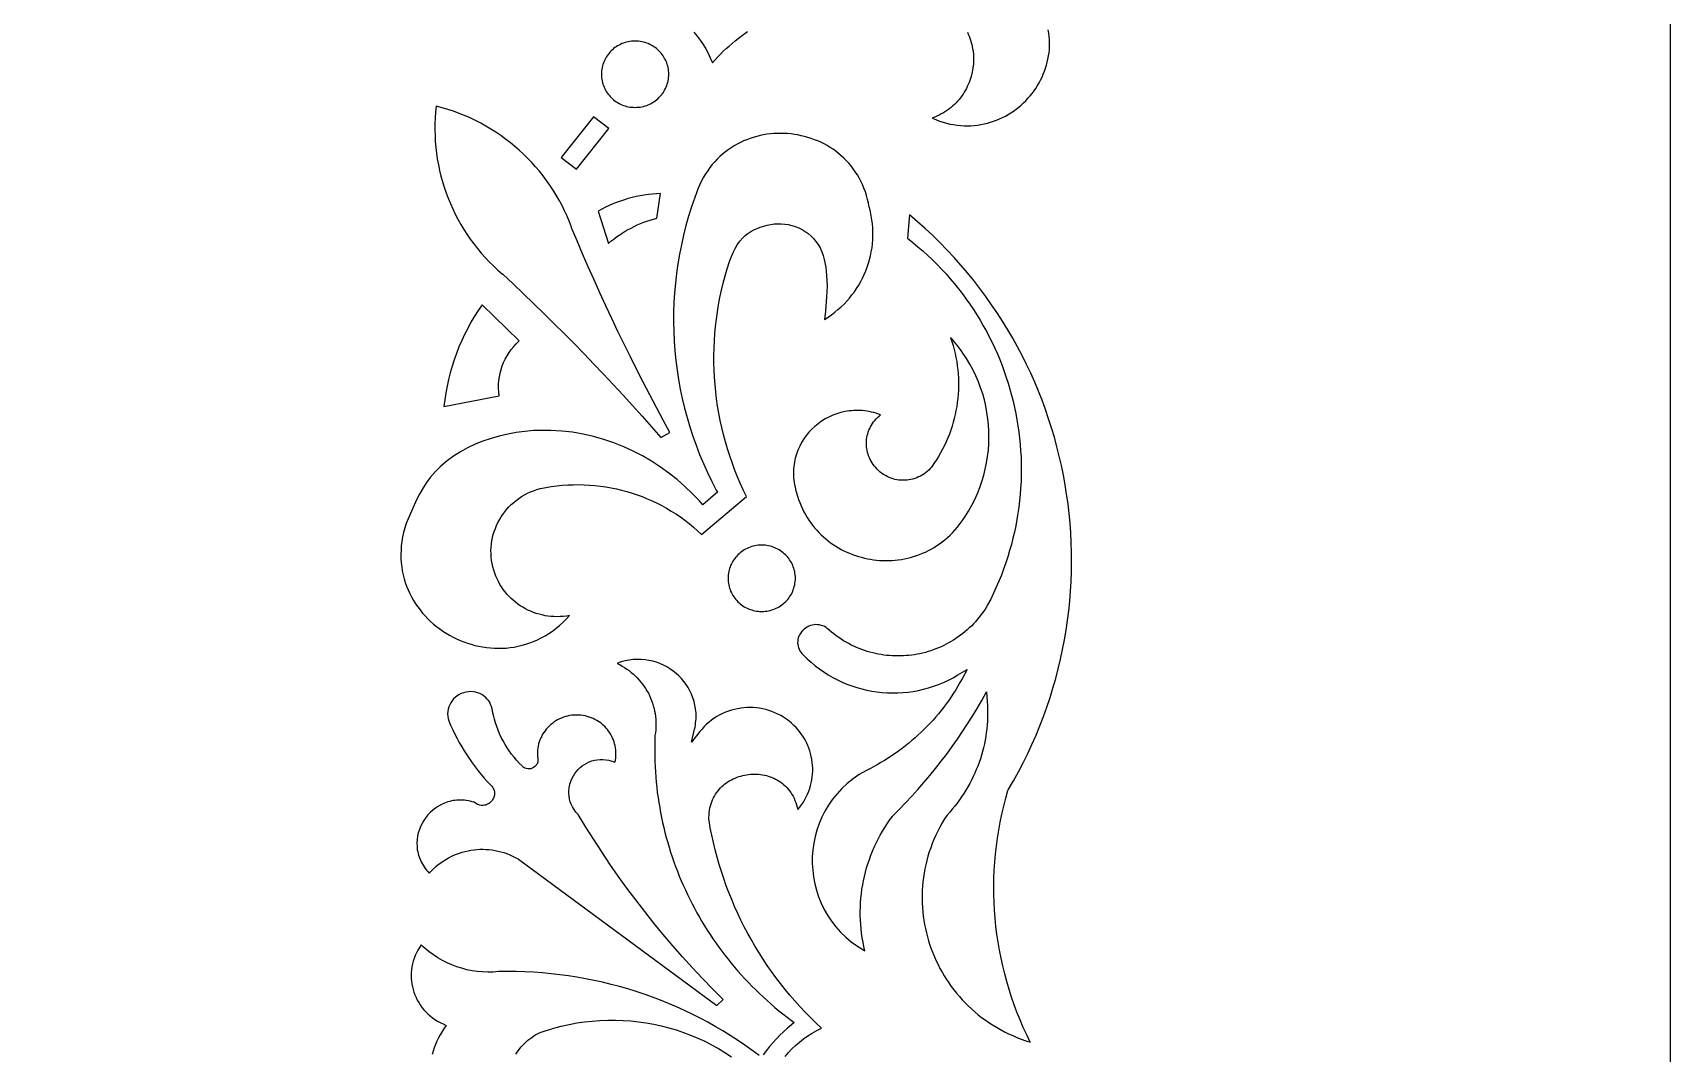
# Model space of a CAD drawing. Extents: x -978 to -643, y -359 to 426.
# Drawn here: x -810.8 to -643.3, y -68.3 to 36.1 of the extents above; entities that cross this region are included whole.
import ezdxf

# ---------------------------------------------------------------- set-up
doc = ezdxf.new("R2010")
doc.units = 0
doc.layers.add('LAYER_1', color=18, linetype='CONTINUOUS')

msp = doc.modelspace()

# ---------------------------------------------------------------- linework, layer by layer
at = {"layer": 'LAYER_1'}
for points in [[(-643.34, -359.15), (-978.34, -359.15), (-978.34, 425.85), (-643.34, 425.85)], [(-749.41, 35.22), (-749.58, 35.21), (-749.75, 35.19), (-749.92, 35.16), (-750.09, 35.12), (-750.25, 35.07), (-750.41, 35.02), (-750.57, 34.96), (-750.72, 34.89), (-750.87, 34.82), (-751.01, 34.73), (-751.15, 34.65), (-751.29, 34.55), (-751.42, 34.45), (-751.54, 34.34), (-751.66, 34.23), (-751.78, 34.11), (-751.89, 33.99), (-751.99, 33.86), (-752.08, 33.73), (-752.17, 33.59), (-752.26, 33.45), (-752.33, 33.3), (-752.4, 33.15), (-752.46, 33), (-752.52, 32.84), (-752.56, 32.68), (-752.6, 32.52), (-752.63, 32.35), (-752.66, 32.18), (-752.67, 32.01), (-752.67, 31.83), (-752.67, 31.66), (-752.66, 31.49), (-752.63, 31.32), (-752.6, 31.15), (-752.56, 30.99), (-752.52, 30.82), (-752.46, 30.67), (-752.4, 30.51), (-752.33, 30.36), (-752.26, 30.22), (-752.17, 30.07), (-752.08, 29.94), (-751.99, 29.8), (-751.89, 29.68), (-751.78, 29.55), (-751.66, 29.44), (-751.54, 29.32), (-751.42, 29.22), (-751.29, 29.12), (-751.15, 29.02), (-751.01, 28.93), (-750.87, 28.85), (-750.72, 28.78), (-750.57, 28.71), (-750.41, 28.65), (-750.25, 28.59), (-750.09, 28.55), (-749.92, 28.51), (-749.75, 28.48), (-749.58, 28.46), (-749.41, 28.45), (-749.23, 28.44), (-749.05, 28.45), (-748.88, 28.46), (-748.7, 28.48), (-748.53, 28.51), (-748.37, 28.55), (-748.2, 28.59), (-748.04, 28.65), (-747.89, 28.71), (-747.73, 28.78), (-747.59, 28.85), (-747.44, 28.93), (-747.3, 29.02), (-747.17, 29.12), (-747.04, 29.22), (-746.91, 29.32), (-746.79, 29.44), (-746.68, 29.55), (-746.57, 29.68), (-746.47, 29.8), (-746.37, 29.94), (-746.28, 30.07), (-746.2, 30.22), (-746.12, 30.36), (-746.05, 30.51), (-745.99, 30.67), (-745.94, 30.82), (-745.89, 30.99), (-745.85, 31.15), (-745.82, 31.32), (-745.8, 31.49), (-745.79, 31.66), (-745.78, 31.83), (-745.79, 32.01), (-745.8, 32.18), (-745.82, 32.35), (-745.85, 32.52), (-745.89, 32.68), (-745.94, 32.84), (-745.99, 33), (-746.05, 33.15), (-746.12, 33.3), (-746.2, 33.45), (-746.28, 33.59), (-746.37, 33.73), (-746.47, 33.86), (-746.57, 33.99), (-746.68, 34.11), (-746.79, 34.23), (-746.91, 34.34), (-747.04, 34.45), (-747.17, 34.55), (-747.3, 34.65), (-747.44, 34.73), (-747.59, 34.82), (-747.73, 34.89), (-747.89, 34.96), (-748.04, 35.02), (-748.2, 35.07), (-748.37, 35.12), (-748.53, 35.16), (-748.7, 35.19), (-748.88, 35.21), (-749.05, 35.22), (-749.23, 35.22)], [(-769.63, 27.97), (-769.68, 27.36), (-769.7, 26.76), (-769.71, 26.15), (-769.69, 25.55), (-769.66, 24.95), (-769.61, 24.35), (-769.54, 23.76), (-769.46, 23.17), (-769.35, 22.58), (-769.23, 22), (-769.09, 21.42), (-768.93, 20.85), (-768.75, 20.28), (-768.56, 19.72), (-768.35, 19.16), (-768.12, 18.61), (-767.88, 18.07), (-767.62, 17.53), (-767.34, 17), (-767.05, 16.48), (-766.74, 15.97), (-766.42, 15.47), (-766.08, 14.98), (-765.72, 14.49), (-765.35, 14.02), (-764.96, 13.55), (-764.56, 13.1), (-764.14, 12.66), (-763.71, 12.23), (-763.26, 11.81), (-762.8, 11.4), (-762.79, 11.4), (-762.77, 11.38), (-762.77, 11.38), (-761.71, 10.39), (-760.65, 9.39), (-759.6, 8.38), (-758.55, 7.37), (-757.52, 6.35), (-756.49, 5.32), (-755.47, 4.29), (-754.45, 3.25), (-753.44, 2.2), (-752.44, 1.15), (-751.45, 0.09), (-750.46, -0.97), (-749.48, -2.05), (-748.51, -3.13), (-747.55, -4.21), (-746.59, -5.3), (-745.67, -4.81), (-746.36, -3.53), (-747.05, -2.25), (-747.72, -0.96), (-748.39, 0.33), (-749.05, 1.62), (-749.7, 2.92), (-750.35, 4.23), (-750.98, 5.53), (-751.6, 6.85), (-752.22, 8.16), (-752.82, 9.48), (-753.42, 10.81), (-754.01, 12.14), (-754.59, 13.47), (-755.15, 14.8), (-755.72, 16.14), (-755.72, 16.15), (-755.73, 16.17), (-755.73, 16.18), (-755.95, 16.75), (-756.18, 17.31), (-756.43, 17.86), (-756.7, 18.41), (-756.99, 18.94), (-757.29, 19.46), (-757.6, 19.97), (-757.93, 20.48), (-758.28, 20.97), (-758.64, 21.45), (-759.01, 21.91), (-759.4, 22.37), (-759.8, 22.81), (-760.22, 23.25), (-760.64, 23.66), (-761.08, 24.07), (-761.54, 24.46), (-762, 24.84), (-762.48, 25.21), (-762.96, 25.56), (-763.46, 25.9), (-763.97, 26.22), (-764.49, 26.53), (-765.02, 26.82), (-765.56, 27.09), (-766.1, 27.36), (-766.66, 27.6), (-767.23, 27.83), (-767.8, 28.04), (-768.38, 28.24), (-768.97, 28.41), (-769.57, 28.57)], [(-756.77, 23.33), (-755.21, 22.13), (-751.91, 26.28), (-753.47, 27.48)], [(-734.68, 25.78), (-735.04, 25.76), (-735.39, 25.73), (-735.74, 25.69), (-736.09, 25.63), (-736.44, 25.56), (-736.78, 25.48), (-737.13, 25.38), (-737.46, 25.27), (-737.8, 25.14), (-738.13, 25.01), (-738.45, 24.85), (-738.77, 24.69), (-739.09, 24.51), (-739.39, 24.32), (-739.69, 24.12), (-739.99, 23.9), (-740.27, 23.66), (-740.55, 23.42), (-740.82, 23.16), (-741.08, 22.88), (-741.33, 22.59), (-741.57, 22.29), (-741.8, 21.97), (-742.02, 21.64), (-742.22, 21.3), (-742.42, 20.94), (-742.6, 20.57), (-742.77, 20.18), (-743.12, 19.23), (-743.45, 18.28), (-743.75, 17.31), (-744.02, 16.35), (-744.27, 15.38), (-744.49, 14.4), (-744.68, 13.43), (-744.85, 12.44), (-744.99, 11.46), (-745.1, 10.47), (-745.19, 9.49), (-745.25, 8.5), (-745.28, 7.51), (-745.29, 6.52), (-745.27, 5.53), (-745.22, 4.54), (-745.15, 3.55), (-745.05, 2.57), (-744.93, 1.59), (-744.78, 0.61), (-744.6, -0.37), (-744.4, -1.34), (-744.17, -2.3), (-743.91, -3.26), (-743.63, -4.22), (-743.32, -5.17), (-742.98, -6.11), (-742.62, -7.05), (-742.24, -7.97), (-741.83, -8.89), (-741.39, -9.8), (-740.92, -10.7), (-740.81, -10.91), (-740.99, -11.06), (-742.29, -12.21), (-742.65, -11.8), (-743.37, -11.04), (-744.13, -10.31), (-744.93, -9.61), (-745.76, -8.95), (-746.63, -8.33), (-747.53, -7.74), (-748.45, -7.2), (-749.41, -6.7), (-750.39, -6.25), (-751.4, -5.85), (-752.42, -5.5), (-753.47, -5.2), (-754.54, -4.96), (-755.62, -4.77), (-756.72, -4.65), (-757.83, -4.58), (-758.71, -4.58), (-759.6, -4.61), (-760.49, -4.69), (-761.38, -4.81), (-762.25, -4.97), (-763.12, -5.16), (-763.96, -5.4), (-764.79, -5.68), (-765.59, -6.01), (-766.36, -6.37), (-767.1, -6.77), (-767.8, -7.22), (-768.46, -7.7), (-769.08, -8.23), (-769.65, -8.79), (-770.17, -9.4), (-770.55, -9.92), (-770.9, -10.47), (-771.23, -11.03), (-771.54, -11.62), (-772.1, -12.84), (-772.63, -14.09), (-772.78, -14.56), (-772.9, -15.02), (-773, -15.48), (-773.08, -15.93), (-773.14, -16.38), (-773.17, -16.82), (-773.18, -17.26), (-773.18, -17.69), (-773.15, -18.12), (-773.1, -18.54), (-773.04, -18.95), (-772.95, -19.35), (-772.85, -19.75), (-772.73, -20.14), (-772.6, -20.52), (-772.45, -20.9), (-772.28, -21.26), (-772.09, -21.62), (-771.9, -21.97), (-771.68, -22.31), (-771.46, -22.63), (-771.22, -22.95), (-770.96, -23.26), (-770.7, -23.56), (-770.42, -23.85), (-770.14, -24.12), (-769.84, -24.39), (-769.53, -24.64), (-769.21, -24.88), (-768.88, -25.11), (-768.55, -25.32), (-768.2, -25.53), (-767.85, -25.72), (-767.49, -25.89), (-767.13, -26.06), (-766.75, -26.21), (-766.38, -26.34), (-765.99, -26.46), (-765.61, -26.57), (-765.22, -26.66), (-764.82, -26.73), (-764.42, -26.79), (-764.02, -26.83), (-763.62, -26.86), (-763.22, -26.87), (-762.81, -26.86), (-762.41, -26.84), (-762, -26.8), (-761.6, -26.74), (-761.19, -26.66), (-760.79, -26.56), (-760.39, -26.45), (-759.99, -26.32), (-759.6, -26.16), (-759.21, -25.99), (-758.82, -25.8), (-758.44, -25.59), (-758.06, -25.36), (-757.69, -25.1), (-757.33, -24.83), (-756.97, -24.54), (-756.62, -24.22), (-756.27, -23.88), (-755.94, -23.52), (-756.25, -23.57), (-756.57, -23.61), (-756.89, -23.63), (-757.21, -23.64), (-757.52, -23.63), (-757.83, -23.61), (-758.14, -23.57), (-758.44, -23.53), (-758.74, -23.46), (-759.04, -23.39), (-759.33, -23.3), (-759.62, -23.2), (-759.9, -23.08), (-760.18, -22.96), (-760.45, -22.82), (-760.71, -22.67), (-760.97, -22.51), (-761.21, -22.34), (-761.46, -22.15), (-761.69, -21.96), (-761.91, -21.76), (-762.13, -21.54), (-762.33, -21.32), (-762.53, -21.08), (-762.71, -20.84), (-762.89, -20.59), (-763.05, -20.33), (-763.2, -20.05), (-763.34, -19.78), (-763.46, -19.49), (-763.58, -19.19), (-763.68, -18.89), (-763.77, -18.55), (-763.85, -18.21), (-763.9, -17.88), (-763.94, -17.54), (-763.96, -17.2), (-763.97, -16.86), (-763.95, -16.53), (-763.92, -16.2), (-763.87, -15.87), (-763.81, -15.55), (-763.73, -15.23), (-763.63, -14.92), (-763.52, -14.61), (-763.4, -14.31), (-763.26, -14.01), (-763.1, -13.72), (-762.93, -13.44), (-762.75, -13.17), (-762.56, -12.91), (-762.35, -12.65), (-762.13, -12.41), (-761.89, -12.17), (-761.64, -11.95), (-761.39, -11.74), (-761.12, -11.54), (-760.83, -11.36), (-760.54, -11.18), (-760.24, -11.02), (-759.93, -10.88), (-759.6, -10.75), (-759.27, -10.63), (-758.93, -10.53), (-758.91, -10.53), (-758.36, -10.42), (-757.8, -10.33), (-757.24, -10.26), (-756.68, -10.2), (-756.12, -10.16), (-755.56, -10.14), (-755, -10.13), (-754.44, -10.15), (-753.88, -10.17), (-753.33, -10.22), (-752.78, -10.28), (-752.23, -10.36), (-751.68, -10.45), (-751.14, -10.57), (-750.6, -10.69), (-750.07, -10.84), (-749.54, -11), (-749.02, -11.17), (-748.5, -11.36), (-747.98, -11.57), (-747.48, -11.79), (-746.98, -12.03), (-746.49, -12.28), (-746, -12.55), (-745.52, -12.83), (-745.05, -13.13), (-744.59, -13.44), (-744.14, -13.77), (-743.7, -14.11), (-743.26, -14.47), (-742.84, -14.84), (-742.43, -15.23), (-737.83, -11.35), (-738.16, -10.67), (-738.47, -9.98), (-738.77, -9.28), (-739.05, -8.58), (-739.31, -7.88), (-739.55, -7.17), (-739.78, -6.46), (-739.99, -5.74), (-740.18, -5.02), (-740.36, -4.3), (-740.52, -3.57), (-740.66, -2.84), (-740.78, -2.1), (-740.89, -1.37), (-740.98, -0.63), (-741.05, 0.11), (-741.1, 0.85), (-741.14, 1.59), (-741.16, 2.34), (-741.16, 3.08), (-741.14, 3.82), (-741.11, 4.57), (-741.06, 5.31), (-740.99, 6.05), (-740.91, 6.79), (-740.8, 7.53), (-740.68, 8.27), (-740.55, 9.01), (-740.39, 9.74), (-740.22, 10.48), (-740.02, 11.21), (-739.81, 11.93), (-739.81, 11.94), (-739.53, 12.79), (-739.2, 13.61), (-739, 14.02), (-738.77, 14.4), (-738.51, 14.77), (-738.21, 15.11), (-737.95, 15.34), (-737.68, 15.55), (-737.39, 15.75), (-737.07, 15.92), (-736.42, 16.21), (-735.72, 16.41), (-735, 16.52), (-734.28, 16.54), (-733.91, 16.51), (-733.55, 16.46), (-733.2, 16.38), (-732.85, 16.28), (-732.49, 16.14), (-732.14, 15.96), (-731.82, 15.76), (-731.51, 15.54), (-731.22, 15.29), (-730.96, 15.02), (-730.72, 14.73), (-730.5, 14.43), (-730.3, 14.07), (-730.13, 13.69), (-729.98, 13.3), (-729.87, 12.9), (-729.71, 12.1), (-729.63, 11.29), (-729.59, 10.17), (-729.63, 9.06), (-729.75, 7.62), (-729.84, 6.76), (-729.48, 6.99), (-729.13, 7.24), (-728.79, 7.49), (-728.47, 7.76), (-728.15, 8.04), (-727.85, 8.33), (-727.57, 8.63), (-727.3, 8.94), (-727.04, 9.26), (-726.79, 9.59), (-726.56, 9.93), (-726.35, 10.28), (-726.14, 10.63), (-725.95, 10.99), (-725.78, 11.36), (-725.62, 11.73), (-725.48, 12.11), (-725.35, 12.5), (-725.24, 12.89), (-725.14, 13.28), (-725.06, 13.68), (-724.99, 14.08), (-724.95, 14.49), (-724.91, 14.89), (-724.9, 15.3), (-724.9, 15.72), (-724.91, 16.13), (-724.95, 16.54), (-725, 16.96), (-725.07, 17.37), (-725.16, 17.78), (-725.26, 18.19), (-725.27, 18.23), (-725.35, 18.64), (-725.44, 19.04), (-725.55, 19.44), (-725.67, 19.82), (-725.81, 20.19), (-725.96, 20.55), (-726.12, 20.9), (-726.3, 21.23), (-726.49, 21.56), (-726.7, 21.87), (-726.91, 22.17), (-727.13, 22.46), (-727.37, 22.74), (-727.62, 23.01), (-727.87, 23.26), (-728.14, 23.5), (-728.41, 23.73), (-728.69, 23.95), (-728.98, 24.16), (-729.28, 24.35), (-729.59, 24.54), (-729.9, 24.71), (-730.22, 24.87), (-730.54, 25.01), (-730.87, 25.14), (-731.2, 25.27), (-731.54, 25.37), (-731.88, 25.47), (-732.22, 25.55), (-732.57, 25.62), (-732.92, 25.68), (-733.27, 25.73), (-733.62, 25.76), (-733.97, 25.78), (-734.33, 25.79)], [(-747.03, 19.62), (-747.45, 19.58), (-747.87, 19.54), (-748.28, 19.48), (-748.7, 19.41), (-749.11, 19.32), (-749.51, 19.23), (-749.92, 19.12), (-750.32, 19), (-750.72, 18.87), (-751.11, 18.73), (-751.5, 18.57), (-751.88, 18.41), (-752.26, 18.23), (-752.64, 18.04), (-753.01, 17.84), (-751.96, 14.53), (-751.69, 14.76), (-751.41, 14.98), (-751.13, 15.19), (-750.84, 15.39), (-750.55, 15.59), (-750.25, 15.77), (-749.94, 15.95), (-749.63, 16.11), (-749.31, 16.27), (-749, 16.42), (-748.67, 16.56), (-748.34, 16.69), (-748.01, 16.81), (-747.67, 16.92), (-747.33, 17.03), (-746.99, 17.12), (-746.61, 19.64)], [(-721.36, 15.06), (-720.82, 14.64), (-720.3, 14.2), (-719.79, 13.76), (-719.29, 13.31), (-718.81, 12.85), (-718.33, 12.37), (-717.87, 11.9), (-717.42, 11.41), (-716.98, 10.91), (-716.56, 10.41), (-716.15, 9.9), (-715.75, 9.38), (-715.36, 8.85), (-714.98, 8.32), (-714.62, 7.78), (-714.27, 7.23), (-713.93, 6.68), (-713.61, 6.12), (-713.29, 5.55), (-712.99, 4.98), (-712.71, 4.41), (-712.43, 3.82), (-712.17, 3.24), (-711.92, 2.65), (-711.69, 2.05), (-711.47, 1.45), (-711.26, 0.84), (-711.06, 0.24), (-710.88, -0.38), (-710.71, -0.99), (-710.55, -1.61), (-710.41, -2.23), (-710.28, -2.86), (-710.16, -3.49), (-710.06, -4.12), (-709.97, -4.75), (-709.9, -5.38), (-709.83, -6.02), (-709.79, -6.66), (-709.75, -7.3), (-709.73, -7.94), (-709.72, -8.58), (-709.73, -9.22), (-709.75, -9.86), (-709.79, -10.5), (-709.83, -11.14), (-709.9, -11.78), (-709.97, -12.42), (-710.06, -13.06), (-710.17, -13.7), (-710.29, -14.34), (-710.42, -14.98), (-710.57, -15.61), (-710.73, -16.25), (-710.91, -16.88), (-711.1, -17.51), (-711.31, -18.13), (-711.53, -18.76), (-711.76, -19.38), (-712.01, -20), (-712.28, -20.61), (-712.56, -21.22), (-712.85, -21.83), (-713.16, -22.43), (-713.17, -22.44), (-713.33, -22.71), (-713.5, -22.97), (-713.67, -23.22), (-713.85, -23.46), (-714.03, -23.7), (-714.22, -23.93), (-714.42, -24.16), (-714.62, -24.38), (-714.83, -24.59), (-715.04, -24.79), (-715.26, -24.99), (-715.48, -25.18), (-715.71, -25.37), (-715.94, -25.54), (-716.17, -25.71), (-716.41, -25.88), (-716.65, -26.03), (-716.9, -26.18), (-717.15, -26.32), (-717.4, -26.46), (-717.66, -26.59), (-717.92, -26.71), (-718.18, -26.82), (-718.45, -26.93), (-718.72, -27.03), (-718.99, -27.12), (-719.26, -27.21), (-719.53, -27.28), (-719.81, -27.35), (-720.09, -27.42), (-720.37, -27.47), (-720.65, -27.52), (-720.93, -27.56), (-721.22, -27.59), (-721.5, -27.62), (-721.78, -27.64), (-722.07, -27.65), (-722.36, -27.65), (-722.64, -27.65), (-722.93, -27.64), (-723.21, -27.62), (-723.5, -27.59), (-723.79, -27.56), (-724.07, -27.51), (-724.35, -27.46), (-724.64, -27.41), (-724.92, -27.34), (-725.2, -27.27), (-725.48, -27.18), (-725.76, -27.1), (-726.03, -27), (-726.3, -26.89), (-726.58, -26.78), (-726.84, -26.66), (-727.11, -26.53), (-727.37, -26.39), (-727.64, -26.25), (-727.89, -26.09), (-728.15, -25.93), (-728.4, -25.76), (-728.65, -25.59), (-728.89, -25.4), (-729.13, -25.21), (-729.37, -25), (-729.38, -24.99), (-729.53, -24.86), (-729.68, -24.75), (-729.85, -24.65), (-730.02, -24.58), (-730.19, -24.52), (-730.37, -24.48), (-730.56, -24.46), (-730.74, -24.45), (-730.92, -24.47), (-731.11, -24.5), (-731.28, -24.55), (-731.46, -24.61), (-731.62, -24.7), (-731.78, -24.8), (-731.93, -24.92), (-732.07, -25.05), (-732.09, -25.06), (-732.21, -25.2), (-732.31, -25.34), (-732.4, -25.49), (-732.48, -25.64), (-732.53, -25.81), (-732.57, -25.97), (-732.59, -26.14), (-732.6, -26.3), (-732.59, -26.47), (-732.56, -26.64), (-732.51, -26.8), (-732.45, -26.96), (-732.37, -27.11), (-732.28, -27.26), (-732.16, -27.4), (-732.03, -27.52), (-732.02, -27.54), (-731.63, -27.93), (-731.22, -28.3), (-730.8, -28.65), (-730.37, -28.98), (-729.92, -29.29), (-729.47, -29.58), (-729, -29.85), (-728.53, -30.1), (-728.04, -30.32), (-727.55, -30.53), (-727.05, -30.72), (-726.55, -30.88), (-726.04, -31.02), (-725.52, -31.14), (-725, -31.25), (-724.48, -31.32), (-723.95, -31.38), (-723.42, -31.42), (-722.89, -31.43), (-722.36, -31.42), (-721.83, -31.39), (-721.3, -31.34), (-720.77, -31.27), (-720.25, -31.17), (-719.72, -31.05), (-719.2, -30.91), (-718.69, -30.75), (-718.18, -30.56), (-717.67, -30.36), (-717.17, -30.13), (-716.68, -29.87), (-716.2, -29.59), (-715.25, -29.02), (-715.78, -29.99), (-715.99, -30.37), (-716.2, -30.74), (-716.43, -31.11), (-716.66, -31.47), (-716.9, -31.83), (-717.14, -32.19), (-717.4, -32.54), (-717.65, -32.88), (-717.92, -33.22), (-718.19, -33.56), (-718.47, -33.88), (-718.75, -34.21), (-719.04, -34.52), (-719.34, -34.84), (-719.64, -35.14), (-719.95, -35.44), (-720.27, -35.73), (-720.59, -36.02), (-720.91, -36.3), (-721.24, -36.58), (-721.58, -36.85), (-721.92, -37.11), (-722.27, -37.37), (-722.62, -37.62), (-722.98, -37.86), (-723.34, -38.1), (-723.71, -38.33), (-724.08, -38.56), (-724.46, -38.77), (-724.84, -38.98), (-725.23, -39.18), (-725.62, -39.38), (-726.3, -39.78), (-726.93, -40.23), (-727.52, -40.7), (-728.07, -41.21), (-728.57, -41.75), (-729.02, -42.31), (-729.43, -42.9), (-729.8, -43.51), (-730.12, -44.14), (-730.39, -44.79), (-730.62, -45.45), (-730.81, -46.12), (-730.95, -46.8), (-731.04, -47.49), (-731.1, -48.18), (-731.1, -48.87), (-731.06, -49.57), (-730.98, -50.25), (-730.85, -50.94), (-730.68, -51.61), (-730.46, -52.28), (-730.2, -52.93), (-729.89, -53.56), (-729.54, -54.17), (-729.14, -54.77), (-728.7, -55.34), (-728.21, -55.88), (-727.68, -56.4), (-727.11, -56.88), (-726.49, -57.33), (-725.82, -57.75), (-725.71, -57.81), (-725.82, -57.36), (-725.91, -56.91), (-725.99, -56.46), (-726.05, -56.01), (-726.1, -55.56), (-726.14, -55.11), (-726.17, -54.65), (-726.19, -54.2), (-726.19, -53.75), (-726.18, -53.3), (-726.16, -52.85), (-726.12, -52.4), (-726.08, -51.96), (-726.02, -51.51), (-725.94, -51.07), (-725.86, -50.63), (-725.77, -50.19), (-725.66, -49.75), (-725.54, -49.32), (-725.41, -48.89), (-725.26, -48.46), (-725.11, -48.03), (-724.94, -47.62), (-724.76, -47.2), (-724.57, -46.79), (-724.37, -46.38), (-724.15, -45.98), (-723.93, -45.58), (-723.69, -45.19), (-723.44, -44.81), (-723.19, -44.43), (-722.91, -44.05), (-722.88, -44.02), (-722.22, -43.36), (-721.56, -42.68), (-720.92, -42), (-720.29, -41.3), (-719.68, -40.6), (-719.07, -39.88), (-718.48, -39.16), (-717.9, -38.42), (-717.34, -37.68), (-716.79, -36.92), (-716.25, -36.16), (-715.73, -35.38), (-715.22, -34.6), (-714.72, -33.81), (-714.24, -33.01), (-713.77, -32.2), (-713.28, -31.33), (-713.2, -32.32), (-713.18, -32.72), (-713.17, -33.12), (-713.16, -33.52), (-713.17, -33.91), (-713.19, -34.31), (-713.21, -34.7), (-713.25, -35.1), (-713.3, -35.49), (-713.36, -35.88), (-713.43, -36.26), (-713.5, -36.65), (-713.59, -37.03), (-713.69, -37.41), (-713.8, -37.79), (-713.91, -38.17), (-714.04, -38.54), (-714.18, -38.91), (-714.32, -39.27), (-714.48, -39.63), (-714.64, -39.99), (-714.81, -40.34), (-715, -40.69), (-715.19, -41.04), (-715.39, -41.38), (-715.6, -41.72), (-715.82, -42.05), (-716.05, -42.37), (-716.28, -42.69), (-716.53, -43.01), (-716.78, -43.32), (-717.04, -43.62), (-717.31, -43.92), (-717.57, -44.32), (-717.82, -44.73), (-718.05, -45.15), (-718.27, -45.56), (-718.47, -45.98), (-718.66, -46.41), (-718.83, -46.83), (-718.99, -47.26), (-719.14, -47.69), (-719.27, -48.13), (-719.39, -48.56), (-719.5, -49), (-719.59, -49.43), (-719.67, -49.87), (-719.73, -50.31), (-719.79, -50.75), (-719.83, -51.19), (-719.85, -51.63), (-719.87, -52.07), (-719.87, -52.5), (-719.86, -52.94), (-719.83, -53.38), (-719.8, -53.81), (-719.75, -54.24), (-719.69, -54.68), (-719.62, -55.1), (-719.53, -55.53), (-719.43, -55.95), (-719.33, -56.37), (-719.21, -56.79), (-719.07, -57.21), (-718.93, -57.61), (-718.77, -58.02), (-718.61, -58.42), (-718.43, -58.82), (-718.24, -59.21), (-718.04, -59.6), (-717.83, -59.98), (-717.61, -60.35), (-717.38, -60.72), (-717.13, -61.09), (-716.88, -61.45), (-716.61, -61.8), (-716.34, -62.14), (-716.05, -62.48), (-715.76, -62.8), (-715.45, -63.13), (-715.14, -63.44), (-714.81, -63.74), (-714.48, -64.04), (-714.13, -64.33), (-713.78, -64.61), (-713.41, -64.87), (-713.04, -65.13), (-712.66, -65.38), (-712.26, -65.62), (-711.86, -65.85), (-711.45, -66.07), (-711.03, -66.28), (-710.6, -66.47), (-710.17, -66.66), (-709.72, -66.83), (-709.27, -66.99), (-708.8, -67.14), (-709.17, -66.39), (-709.52, -65.63), (-709.85, -64.86), (-710.16, -64.09), (-710.45, -63.31), (-710.72, -62.53), (-710.97, -61.74), (-711.21, -60.95), (-711.42, -60.15), (-711.62, -59.35), (-711.79, -58.55), (-711.95, -57.74), (-712.09, -56.93), (-712.21, -56.11), (-712.31, -55.3), (-712.39, -54.48), (-712.46, -53.66), (-712.5, -52.84), (-712.52, -52.02), (-712.53, -51.2), (-712.52, -50.37), (-712.48, -49.55), (-712.43, -48.73), (-712.36, -47.91), (-712.26, -47.09), (-712.15, -46.27), (-712.02, -45.45), (-711.87, -44.63), (-711.7, -43.82), (-711.51, -43.01), (-711.3, -42.2), (-711.08, -41.4), (-711.05, -41.33), (-710.52, -40.42), (-710.01, -39.5), (-709.53, -38.57), (-709.06, -37.63), (-708.63, -36.69), (-708.21, -35.74), (-707.82, -34.79), (-707.45, -33.83), (-707.1, -32.87), (-706.78, -31.9), (-706.48, -30.93), (-706.2, -29.95), (-705.94, -28.97), (-705.7, -27.99), (-705.49, -27), (-705.3, -26.01), (-705.13, -25.02), (-704.99, -24.03), (-704.86, -23.03), (-704.76, -22.04), (-704.68, -21.04), (-704.62, -20.05), (-704.59, -19.05), (-704.57, -18.05), (-704.58, -17.06), (-704.61, -16.06), (-704.66, -15.07), (-704.73, -14.08), (-704.83, -13.09), (-704.94, -12.1), (-705.08, -11.12), (-705.24, -10.14), (-705.41, -9.16), (-705.61, -8.19), (-705.83, -7.22), (-706.08, -6.25), (-706.34, -5.29), (-706.62, -4.34), (-706.93, -3.39), (-707.25, -2.45), (-707.6, -1.51), (-707.97, -0.58), (-708.35, 0.34), (-708.76, 1.25), (-709.19, 2.16), (-709.64, 3.06), (-710.11, 3.95), (-710.6, 4.83), (-711.11, 5.71), (-711.64, 6.57), (-712.19, 7.42), (-712.76, 8.26), (-713.35, 9.1), (-713.96, 9.92), (-714.59, 10.73), (-715.23, 11.52), (-715.9, 12.31), (-716.59, 13.08), (-717.3, 13.84), (-718.03, 14.59), (-718.78, 15.33), (-719.54, 16.05), (-720.33, 16.75), (-721.14, 17.44)], [(-765.28, 7.67), (-765.65, 7.08), (-766.01, 6.47), (-766.35, 5.85), (-766.67, 5.23), (-766.96, 4.59), (-767.24, 3.95), (-767.49, 3.29), (-767.73, 2.63), (-767.94, 1.97), (-768.14, 1.29), (-768.31, 0.62), (-768.46, -0.07), (-768.59, -0.76), (-768.69, -1.45), (-768.78, -2.15), (-763.12, -1.06), (-763.17, -0.66), (-763.19, -0.27), (-763.18, 0.12), (-763.15, 0.5), (-763.1, 0.88), (-763.03, 1.26), (-762.93, 1.63), (-762.81, 2), (-762.67, 2.36), (-762.5, 2.71), (-762.32, 3.04), (-762.11, 3.37), (-761.89, 3.69), (-761.64, 3.99), (-761.38, 4.28), (-761.09, 4.56), (-764.88, 8.26)], [(-716.83, 4.51), (-716.7, 4.1), (-716.59, 3.69), (-716.49, 3.28), (-716.41, 2.86), (-716.33, 2.45), (-716.27, 2.03), (-716.22, 1.62), (-716.18, 1.2), (-716.16, 0.78), (-716.15, 0.36), (-716.15, -0.06), (-716.16, -0.47), (-716.18, -0.89), (-716.22, -1.3), (-716.27, -1.72), (-716.33, -2.13), (-716.4, -2.54), (-716.48, -2.95), (-716.58, -3.36), (-716.68, -3.76), (-716.8, -4.16), (-716.94, -4.56), (-717.08, -4.96), (-717.23, -5.35), (-717.4, -5.74), (-717.58, -6.12), (-717.77, -6.5), (-717.97, -6.87), (-718.18, -7.24), (-718.41, -7.61), (-718.65, -7.96), (-718.77, -8.15), (-718.9, -8.33), (-719.04, -8.49), (-719.19, -8.65), (-719.35, -8.79), (-719.51, -8.92), (-719.68, -9.05), (-719.86, -9.16), (-720.04, -9.26), (-720.23, -9.35), (-720.42, -9.43), (-720.61, -9.5), (-720.81, -9.56), (-721.01, -9.61), (-721.21, -9.65), (-721.41, -9.67), (-721.62, -9.69), (-721.82, -9.69), (-722.03, -9.68), (-722.23, -9.66), (-722.44, -9.63), (-722.64, -9.59), (-722.84, -9.54), (-723.04, -9.48), (-723.23, -9.4), (-723.43, -9.31), (-723.61, -9.21), (-723.8, -9.1), (-723.97, -8.98), (-724.14, -8.85), (-724.31, -8.7), (-724.47, -8.54), (-724.61, -8.39), (-724.75, -8.23), (-724.87, -8.07), (-724.98, -7.91), (-725.09, -7.74), (-725.18, -7.56), (-725.26, -7.38), (-725.34, -7.2), (-725.4, -7.02), (-725.45, -6.83), (-725.49, -6.64), (-725.53, -6.45), (-725.55, -6.26), (-725.56, -6.07), (-725.56, -5.88), (-725.56, -5.69), (-725.54, -5.5), (-725.51, -5.31), (-725.47, -5.12), (-725.43, -4.94), (-725.37, -4.75), (-725.3, -4.57), (-725.23, -4.39), (-725.14, -4.22), (-725.05, -4.05), (-724.94, -3.88), (-724.83, -3.72), (-724.7, -3.57), (-724.57, -3.42), (-724.43, -3.27), (-724.27, -3.13), (-724.11, -3), (-724.34, -2.91), (-724.58, -2.84), (-724.81, -2.77), (-725.04, -2.71), (-725.27, -2.66), (-725.51, -2.62), (-725.74, -2.59), (-725.97, -2.56), (-726.2, -2.55), (-726.42, -2.54), (-726.65, -2.54), (-726.87, -2.55), (-727.1, -2.57), (-727.32, -2.59), (-727.54, -2.62), (-727.76, -2.66), (-728.18, -2.76), (-728.6, -2.89), (-729.01, -3.04), (-729.4, -3.22), (-729.78, -3.42), (-730.15, -3.65), (-730.5, -3.9), (-730.83, -4.17), (-731.14, -4.47), (-731.44, -4.78), (-731.71, -5.11), (-731.96, -5.46), (-732.19, -5.82), (-732.39, -6.2), (-732.57, -6.59), (-732.65, -6.8), (-732.72, -7), (-732.78, -7.21), (-732.84, -7.42), (-732.89, -7.63), (-732.93, -7.85), (-732.97, -8.07), (-732.99, -8.29), (-733.01, -8.51), (-733.02, -8.74), (-733.03, -8.97), (-733.02, -9.2), (-733.01, -9.43), (-732.98, -9.66), (-732.95, -9.9), (-732.91, -10.13), (-732.86, -10.37), (-732.8, -10.61), (-732.8, -10.62), (-732.71, -10.97), (-732.61, -11.31), (-732.51, -11.64), (-732.39, -11.97), (-732.25, -12.29), (-732.11, -12.6), (-731.96, -12.9), (-731.8, -13.2), (-731.63, -13.49), (-731.45, -13.76), (-731.26, -14.03), (-731.07, -14.29), (-730.86, -14.55), (-730.65, -14.79), (-730.43, -15.03), (-730.2, -15.25), (-729.96, -15.47), (-729.72, -15.68), (-729.47, -15.88), (-729.22, -16.07), (-728.95, -16.25), (-728.69, -16.43), (-728.41, -16.59), (-728.14, -16.75), (-727.86, -16.89), (-727.57, -17.03), (-727.28, -17.15), (-726.98, -17.27), (-726.69, -17.38), (-726.38, -17.47), (-726.08, -17.56), (-725.77, -17.64), (-725.46, -17.71), (-725.15, -17.76), (-724.84, -17.81), (-724.52, -17.85), (-724.21, -17.88), (-723.89, -17.89), (-723.57, -17.9), (-723.25, -17.9), (-722.93, -17.88), (-722.62, -17.86), (-722.3, -17.82), (-721.98, -17.78), (-721.67, -17.72), (-721.35, -17.65), (-721.04, -17.58), (-720.73, -17.49), (-720.42, -17.39), (-720.12, -17.28), (-719.81, -17.15), (-719.51, -17.02), (-719.22, -16.87), (-718.93, -16.72), (-718.64, -16.55), (-718.35, -16.37), (-718.08, -16.18), (-717.8, -15.98), (-717.53, -15.76), (-717.27, -15.54), (-717.01, -15.3), (-716.76, -15.05), (-716.51, -14.79), (-716.28, -14.51), (-716.06, -14.24), (-715.86, -13.97), (-715.66, -13.69), (-715.47, -13.4), (-715.29, -13.12), (-715.12, -12.83), (-714.95, -12.54), (-714.79, -12.24), (-714.48, -11.65), (-714.21, -11.04), (-713.97, -10.43), (-713.75, -9.81), (-713.56, -9.18), (-713.4, -8.54), (-713.27, -7.91), (-713.17, -7.26), (-713.09, -6.62), (-713.04, -5.97), (-713.03, -5.32), (-713.03, -4.68), (-713.07, -4.03), (-713.14, -3.39), (-713.23, -2.74), (-713.35, -2.11), (-713.5, -1.47), (-713.67, -0.84), (-713.88, -0.22), (-714.11, 0.39), (-714.37, 1), (-714.66, 1.59), (-714.97, 2.18), (-715.32, 2.75), (-715.69, 3.31), (-715.88, 3.59), (-716.08, 3.86), (-716.29, 4.13), (-716.51, 4.4), (-716.73, 4.66), (-716.96, 4.92)], [(-736.45, -16.32), (-736.63, -16.33), (-736.8, -16.36), (-736.97, -16.39), (-737.13, -16.42), (-737.3, -16.47), (-737.46, -16.52), (-737.61, -16.58), (-737.77, -16.65), (-737.92, -16.73), (-738.06, -16.81), (-738.2, -16.9), (-738.33, -16.99), (-738.46, -17.09), (-738.59, -17.2), (-738.71, -17.31), (-738.82, -17.43), (-738.93, -17.55), (-739.03, -17.68), (-739.13, -17.81), (-739.22, -17.95), (-739.3, -18.09), (-739.38, -18.24), (-739.45, -18.39), (-739.51, -18.54), (-739.56, -18.7), (-739.61, -18.86), (-739.65, -19.02), (-739.68, -19.19), (-739.7, -19.36), (-739.71, -19.53), (-739.72, -19.71), (-739.71, -19.88), (-739.7, -20.06), (-739.68, -20.22), (-739.65, -20.39), (-739.61, -20.56), (-739.56, -20.72), (-739.51, -20.87), (-739.45, -21.03), (-739.38, -21.18), (-739.3, -21.32), (-739.22, -21.47), (-739.13, -21.6), (-739.03, -21.74), (-738.93, -21.87), (-738.82, -21.99), (-738.71, -22.11), (-738.59, -22.22), (-738.46, -22.33), (-738.33, -22.43), (-738.2, -22.52), (-738.06, -22.61), (-737.92, -22.69), (-737.77, -22.77), (-737.61, -22.83), (-737.46, -22.89), (-737.3, -22.95), (-737.13, -22.99), (-736.97, -23.03), (-736.8, -23.06), (-736.63, -23.08), (-736.45, -23.1), (-736.27, -23.1), (-736.1, -23.1), (-735.92, -23.08), (-735.75, -23.06), (-735.58, -23.03), (-735.41, -22.99), (-735.25, -22.95), (-735.09, -22.89), (-734.93, -22.83), (-734.78, -22.77), (-734.63, -22.69), (-734.49, -22.61), (-734.35, -22.52), (-734.21, -22.43), (-734.08, -22.33), (-733.96, -22.22), (-733.84, -22.11), (-733.72, -21.99), (-733.61, -21.87), (-733.51, -21.74), (-733.42, -21.6), (-733.33, -21.47), (-733.24, -21.32), (-733.17, -21.18), (-733.1, -21.03), (-733.04, -20.87), (-732.98, -20.72), (-732.94, -20.56), (-732.9, -20.39), (-732.87, -20.22), (-732.85, -20.06), (-732.83, -19.88), (-732.83, -19.71), (-732.83, -19.53), (-732.85, -19.36), (-732.87, -19.19), (-732.9, -19.02), (-732.94, -18.86), (-732.98, -18.7), (-733.04, -18.54), (-733.1, -18.39), (-733.17, -18.24), (-733.24, -18.09), (-733.33, -17.95), (-733.42, -17.81), (-733.51, -17.68), (-733.61, -17.55), (-733.72, -17.43), (-733.84, -17.31), (-733.96, -17.2), (-734.08, -17.09), (-734.21, -16.99), (-734.35, -16.9), (-734.49, -16.81), (-734.63, -16.73), (-734.78, -16.65), (-734.93, -16.58), (-735.09, -16.52), (-735.25, -16.47), (-735.41, -16.42), (-735.58, -16.39), (-735.75, -16.36), (-735.92, -16.33), (-736.1, -16.32), (-736.27, -16.32)], [(-766.28, -31.31), (-766.52, -31.35), (-766.53, -31.35), (-766.78, -31.41), (-767.02, -31.5), (-767.24, -31.61), (-767.44, -31.74), (-767.63, -31.89), (-767.8, -32.05), (-767.95, -32.23), (-768.08, -32.43), (-768.19, -32.64), (-768.28, -32.86), (-768.35, -33.08), (-768.39, -33.32), (-768.4, -33.56), (-768.39, -33.8), (-768.35, -34.05), (-768.29, -34.29), (-768.09, -34.74), (-767.88, -35.19), (-767.67, -35.64), (-767.44, -36.08), (-767.21, -36.51), (-766.96, -36.94), (-766.7, -37.36), (-766.44, -37.77), (-766.16, -38.18), (-765.88, -38.59), (-765.58, -38.98), (-765.28, -39.38), (-764.97, -39.76), (-764.65, -40.14), (-764.32, -40.51), (-763.98, -40.87), (-763.88, -40.98), (-763.8, -41.08), (-763.73, -41.19), (-763.68, -41.31), (-763.64, -41.42), (-763.62, -41.53), (-763.61, -41.65), (-763.61, -41.76), (-763.62, -41.87), (-763.64, -41.98), (-763.67, -42.08), (-763.71, -42.18), (-763.76, -42.28), (-763.82, -42.38), (-763.89, -42.46), (-763.97, -42.55), (-764.05, -42.62), (-764.13, -42.69), (-764.23, -42.76), (-764.32, -42.81), (-764.43, -42.86), (-764.53, -42.89), (-764.64, -42.92), (-764.75, -42.93), (-764.87, -42.94), (-764.98, -42.93), (-765.1, -42.91), (-765.21, -42.88), (-765.33, -42.84), (-765.44, -42.78), (-765.56, -42.7), (-765.67, -42.61), (-765.88, -42.55), (-766.08, -42.5), (-766.28, -42.46), (-766.49, -42.43), (-766.68, -42.4), (-766.88, -42.39), (-767.08, -42.38), (-767.27, -42.39), (-767.46, -42.4), (-767.65, -42.42), (-767.83, -42.44), (-768.01, -42.48), (-768.19, -42.52), (-768.37, -42.57), (-768.54, -42.63), (-768.71, -42.69), (-769.03, -42.84), (-769.34, -43.01), (-769.64, -43.2), (-769.92, -43.42), (-770.18, -43.66), (-770.42, -43.91), (-770.64, -44.18), (-770.84, -44.47), (-771.01, -44.77), (-771.16, -45.09), (-771.29, -45.41), (-771.4, -45.74), (-771.47, -46.08), (-771.52, -46.43), (-771.54, -46.78), (-771.53, -47.13), (-771.52, -47.31), (-771.5, -47.49), (-771.46, -47.66), (-771.42, -47.84), (-771.38, -48.02), (-771.32, -48.19), (-771.26, -48.37), (-771.18, -48.54), (-771.1, -48.71), (-771.01, -48.88), (-770.91, -49.05), (-770.81, -49.22), (-770.69, -49.38), (-770.56, -49.54), (-770.43, -49.7), (-770.28, -49.86), (-770.06, -49.62), (-769.84, -49.4), (-769.6, -49.18), (-769.36, -48.98), (-769.11, -48.79), (-768.85, -48.62), (-768.59, -48.45), (-768.32, -48.3), (-768.05, -48.16), (-767.77, -48.03), (-767.48, -47.91), (-767.19, -47.81), (-766.9, -47.71), (-766.61, -47.63), (-766.31, -47.57), (-766.01, -47.51), (-765.7, -47.47), (-765.4, -47.44), (-765.09, -47.42), (-764.78, -47.42), (-764.48, -47.43), (-764.17, -47.45), (-763.86, -47.49), (-763.55, -47.54), (-763.25, -47.6), (-762.95, -47.67), (-762.65, -47.76), (-762.35, -47.86), (-762.05, -47.98), (-761.76, -48.11), (-761.48, -48.25), (-761.19, -48.41), (-761.16, -48.43), (-740.86, -63.39), (-740.22, -62.79), (-741.28, -61.72), (-742.33, -60.63), (-743.36, -59.53), (-744.38, -58.41), (-745.37, -57.28), (-746.35, -56.13), (-747.3, -54.97), (-748.24, -53.79), (-749.16, -52.6), (-750.06, -51.39), (-750.94, -50.17), (-751.8, -48.93), (-752.64, -47.68), (-753.46, -46.42), (-754.26, -45.15), (-755.04, -43.86), (-755.27, -43.61), (-755.46, -43.36), (-755.62, -43.09), (-755.75, -42.82), (-755.85, -42.55), (-755.93, -42.28), (-755.98, -42), (-756, -41.73), (-756, -41.45), (-755.98, -41.18), (-755.93, -40.91), (-755.86, -40.65), (-755.77, -40.39), (-755.66, -40.14), (-755.53, -39.9), (-755.38, -39.68), (-755.22, -39.46), (-755.04, -39.26), (-754.84, -39.07), (-754.63, -38.89), (-754.4, -38.74), (-754.16, -38.6), (-753.91, -38.48), (-753.65, -38.38), (-753.38, -38.31), (-753.1, -38.26), (-752.81, -38.23), (-752.52, -38.23), (-752.22, -38.26), (-751.91, -38.31), (-751.6, -38.4), (-751.28, -38.52), (-751.24, -38.3), (-751.21, -38.08), (-751.19, -37.87), (-751.18, -37.66), (-751.19, -37.45), (-751.21, -37.24), (-751.23, -37.03), (-751.27, -36.83), (-751.32, -36.63), (-751.38, -36.43), (-751.45, -36.24), (-751.53, -36.05), (-751.62, -35.87), (-751.71, -35.69), (-751.82, -35.51), (-751.94, -35.34), (-752.06, -35.18), (-752.19, -35.03), (-752.33, -34.88), (-752.48, -34.74), (-752.64, -34.6), (-752.8, -34.47), (-752.97, -34.36), (-753.15, -34.25), (-753.33, -34.14), (-753.52, -34.05), (-753.72, -33.97), (-753.92, -33.9), (-754.12, -33.84), (-754.34, -33.78), (-754.55, -33.74), (-754.77, -33.71), (-755.01, -33.69), (-755.24, -33.69), (-755.47, -33.7), (-755.69, -33.72), (-755.92, -33.75), (-756.13, -33.8), (-756.35, -33.85), (-756.56, -33.92), (-756.76, -34), (-756.96, -34.09), (-757.15, -34.18), (-757.34, -34.29), (-757.52, -34.41), (-757.69, -34.54), (-757.86, -34.67), (-758.01, -34.82), (-758.16, -34.97), (-758.31, -35.13), (-758.44, -35.3), (-758.56, -35.47), (-758.68, -35.65), (-758.78, -35.84), (-758.88, -36.03), (-758.96, -36.23), (-759.03, -36.44), (-759.09, -36.65), (-759.14, -36.86), (-759.18, -37.08), (-759.21, -37.3), (-759.22, -37.52), (-759.22, -37.75), (-759.21, -37.98), (-759.18, -38.07), (-759.16, -38.16), (-759.16, -38.24), (-759.16, -38.32), (-759.18, -38.48), (-759.22, -38.63), (-759.3, -38.76), (-759.39, -38.88), (-759.5, -38.99), (-759.62, -39.07), (-759.76, -39.14), (-759.9, -39.18), (-760.06, -39.2), (-760.21, -39.2), (-760.36, -39.17), (-760.51, -39.11), (-760.59, -39.07), (-760.66, -39.02), (-760.73, -38.97), (-760.79, -38.9), (-761.08, -38.61), (-761.35, -38.31), (-761.61, -38), (-761.86, -37.69), (-762.09, -37.36), (-762.32, -37.03), (-762.53, -36.69), (-762.72, -36.34), (-762.91, -35.98), (-763.08, -35.62), (-763.23, -35.25), (-763.38, -34.88), (-763.51, -34.5), (-763.62, -34.11), (-763.72, -33.72), (-763.81, -33.33), (-763.81, -33.3), (-763.85, -33.05), (-763.91, -32.82), (-764, -32.6), (-764.1, -32.39), (-764.23, -32.2), (-764.38, -32.02), (-764.54, -31.86), (-764.72, -31.72), (-764.91, -31.59), (-765.12, -31.49), (-765.34, -31.41), (-765.56, -31.34), (-765.79, -31.31), (-766.03, -31.3)]]:
    msp.add_lwpolyline(points, close=True, dxfattribs=at)
for points in [[(-743.21, 36.15), (-742.87, 35.74), (-742.56, 35.32), (-742.27, 34.89), (-742, 34.44), (-741.75, 33.98), (-741.53, 33.5), (-741.32, 33.01), (-741.05, 33.31), (-740.77, 33.61), (-740.49, 33.9), (-740.2, 34.18), (-739.9, 34.45), (-739.61, 34.72), (-739.3, 34.99), (-739, 35.25), (-738.37, 35.74), (-737.73, 36.22)], [(-715.23, 36.13), (-715.14, 35.93), (-715.05, 35.72), (-714.97, 35.51), (-714.9, 35.3), (-714.84, 35.09), (-714.78, 34.88), (-714.74, 34.66), (-714.7, 34.44), (-714.66, 34.23), (-714.62, 33.79), (-714.61, 33.35), (-714.62, 32.91), (-714.67, 32.47), (-714.75, 32.04), (-714.85, 31.61), (-714.91, 31.4), (-714.98, 31.19), (-715.06, 30.98), (-715.15, 30.78), (-715.24, 30.58), (-715.34, 30.38), (-715.45, 30.18), (-715.56, 29.99), (-715.68, 29.8), (-715.81, 29.61), (-715.95, 29.43), (-716.09, 29.26), (-716.24, 29.08), (-716.39, 28.92), (-716.56, 28.75), (-716.73, 28.6), (-716.91, 28.44), (-717.09, 28.3), (-717.28, 28.15), (-717.48, 28.02), (-717.69, 27.89), (-717.9, 27.77), (-718.12, 27.65), (-718.35, 27.54), (-718.58, 27.44), (-718.82, 27.34), (-718.45, 27.19), (-718.09, 27.05), (-717.72, 26.93), (-717.36, 26.83), (-717, 26.74), (-716.64, 26.68), (-716.28, 26.62), (-715.92, 26.59), (-715.57, 26.57), (-715.22, 26.56), (-714.87, 26.57), (-714.53, 26.59), (-714.19, 26.63), (-713.85, 26.68), (-713.52, 26.75), (-713.19, 26.83), (-712.87, 26.92), (-712.55, 27.02), (-712.24, 27.14), (-711.94, 27.27), (-711.64, 27.4), (-711.35, 27.56), (-711.06, 27.72), (-710.78, 27.89), (-710.51, 28.07), (-710.24, 28.27), (-709.98, 28.47), (-709.74, 28.68), (-709.49, 28.9), (-709.26, 29.13), (-709.04, 29.37), (-708.82, 29.61), (-708.62, 29.87), (-708.42, 30.13), (-708.24, 30.39), (-708.06, 30.67), (-707.9, 30.95), (-707.74, 31.24), (-707.6, 31.53), (-707.47, 31.83), (-707.35, 32.13), (-707.24, 32.44), (-707.14, 32.75), (-707.06, 33.06), (-706.99, 33.38), (-706.93, 33.7), (-706.88, 34.03), (-706.85, 34.36), (-706.83, 34.69), (-706.83, 35.02), (-706.84, 35.36), (-706.87, 35.69), (-706.91, 36.03), (-706.96, 36.36)], [(-733.88, -68.6), (-733.54, -68.21), (-733.18, -67.83), (-732.8, -67.47), (-732.4, -67.13), (-731.99, -66.8), (-731.56, -66.5), (-731.11, -66.21), (-730.65, -65.95), (-730.17, -65.71), (-730.74, -65.17), (-731.29, -64.63), (-731.83, -64.07), (-732.36, -63.51), (-732.88, -62.93), (-733.38, -62.35), (-733.87, -61.75), (-734.35, -61.15), (-734.82, -60.54), (-735.27, -59.92), (-735.71, -59.29), (-736.13, -58.65), (-736.55, -58), (-736.94, -57.35), (-737.33, -56.69), (-737.7, -56.02), (-738.06, -55.34), (-738.4, -54.66), (-738.73, -53.97), (-739.04, -53.27), (-739.34, -52.56), (-739.63, -51.85), (-739.9, -51.14), (-740.16, -50.42), (-740.4, -49.69), (-740.62, -48.96), (-740.84, -48.22), (-741.03, -47.47), (-741.21, -46.73), (-741.38, -45.97), (-741.53, -45.22), (-741.66, -44.46), (-741.67, -44.42), (-741.67, -44.16), (-741.66, -43.91), (-741.64, -43.67), (-741.61, -43.43), (-741.57, -43.2), (-741.52, -42.98), (-741.45, -42.76), (-741.38, -42.56), (-741.3, -42.35), (-741.21, -42.16), (-741.11, -41.97), (-741, -41.79), (-740.88, -41.62), (-740.76, -41.46), (-740.63, -41.3), (-740.49, -41.15), (-740.35, -41), (-740.19, -40.87), (-740.04, -40.74), (-739.87, -40.62), (-739.71, -40.5), (-739.53, -40.4), (-739.36, -40.3), (-739.18, -40.21), (-738.99, -40.13), (-738.8, -40.05), (-738.61, -39.98), (-738.42, -39.93), (-738.22, -39.87), (-738.02, -39.83), (-737.82, -39.79), (-737.62, -39.77), (-737.42, -39.75), (-737.21, -39.74), (-737.01, -39.73), (-736.8, -39.74), (-736.6, -39.75), (-736.4, -39.77), (-736.2, -39.8), (-736, -39.84), (-735.8, -39.89), (-735.61, -39.94), (-735.41, -40.01), (-735.22, -40.08), (-735.04, -40.16), (-734.85, -40.25), (-734.67, -40.34), (-734.5, -40.45), (-734.33, -40.57), (-734.16, -40.69), (-734, -40.82), (-733.85, -40.96), (-733.7, -41.11), (-733.56, -41.27), (-733.43, -41.44), (-733.3, -41.62), (-733.18, -41.8), (-733.07, -42), (-732.96, -42.2), (-732.87, -42.42), (-732.78, -42.64), (-732.71, -42.87), (-732.64, -43.11), (-732.58, -43.36), (-732.38, -43.11), (-732.19, -42.86), (-732.01, -42.59), (-731.85, -42.33), (-731.71, -42.05), (-731.58, -41.77), (-731.46, -41.49), (-731.36, -41.2), (-731.28, -40.91), (-731.2, -40.61), (-731.15, -40.32), (-731.1, -40.02), (-731.08, -39.72), (-731.06, -39.42), (-731.06, -39.12), (-731.08, -38.82), (-731.1, -38.53), (-731.15, -38.23), (-731.2, -37.93), (-731.27, -37.64), (-731.36, -37.35), (-731.46, -37.07), (-731.57, -36.79), (-731.7, -36.51), (-731.84, -36.24), (-731.99, -35.97), (-732.16, -35.72), (-732.35, -35.46), (-732.54, -35.22), (-732.75, -34.98), (-732.98, -34.75), (-733.21, -34.53), (-733.48, -34.31), (-733.75, -34.11), (-734.03, -33.92), (-734.32, -33.75), (-734.62, -33.59), (-734.92, -33.45), (-735.23, -33.33), (-735.54, -33.22), (-735.85, -33.13), (-736.17, -33.06), (-736.49, -33), (-736.81, -32.96), (-737.13, -32.93), (-737.45, -32.92), (-737.78, -32.93), (-738.1, -32.95), (-738.42, -32.99), (-738.74, -33.04), (-739.05, -33.11), (-739.36, -33.19), (-739.67, -33.29), (-739.98, -33.41), (-740.27, -33.54), (-740.56, -33.68), (-740.85, -33.84), (-741.13, -34.02), (-741.4, -34.21), (-741.66, -34.42), (-741.91, -34.64), (-742.15, -34.87), (-742.38, -35.13), (-742.6, -35.39), (-743.44, -36.46), (-743.14, -35.14), (-743.09, -34.93), (-743.06, -34.72), (-743.03, -34.51), (-743, -34.3), (-742.99, -34.09), (-742.98, -33.88), (-742.99, -33.47), (-743.03, -33.07), (-743.1, -32.68), (-743.19, -32.3), (-743.31, -31.93), (-743.45, -31.57), (-743.62, -31.22), (-743.8, -30.88), (-744.01, -30.56), (-744.24, -30.25), (-744.49, -29.96), (-744.76, -29.69), (-745.04, -29.43), (-745.34, -29.19), (-745.66, -28.97), (-745.99, -28.77), (-746.33, -28.59), (-746.68, -28.43), (-747.05, -28.3), (-747.42, -28.19), (-747.81, -28.1), (-748.2, -28.04), (-748.59, -28.01), (-749, -28), (-749.41, -28.02), (-749.82, -28.07), (-750.23, -28.15), (-750.65, -28.26), (-750.85, -28.33), (-751.06, -28.41), (-750.8, -28.54), (-750.55, -28.68), (-750.3, -28.83), (-750.07, -28.99), (-749.84, -29.15), (-749.61, -29.33), (-749.4, -29.51), (-749.2, -29.7), (-749, -29.9), (-748.81, -30.11), (-748.63, -30.32), (-748.46, -30.54), (-748.3, -30.76), (-748.15, -30.99), (-748.01, -31.23), (-747.87, -31.47), (-747.75, -31.71), (-747.64, -31.97), (-747.54, -32.22), (-747.44, -32.48), (-747.36, -32.74), (-747.29, -33.01), (-747.23, -33.28), (-747.18, -33.55), (-747.14, -33.83), (-747.11, -34.1), (-747.09, -34.38), (-747.09, -34.66), (-747.1, -34.95), (-747.11, -35.23), (-747.14, -35.51), (-747.19, -35.8), (-747.21, -36.33), (-747.22, -36.86), (-747.22, -37.39), (-747.21, -37.92), (-747.2, -38.45), (-747.18, -38.98), (-747.15, -39.51), (-747.11, -40.03), (-747.06, -40.56), (-747.01, -41.08), (-746.95, -41.6), (-746.88, -42.12), (-746.8, -42.64), (-746.71, -43.15), (-746.62, -43.67), (-746.52, -44.18), (-746.41, -44.69), (-746.29, -45.2), (-746.17, -45.71), (-746.03, -46.21), (-745.89, -46.71), (-745.75, -47.21), (-745.59, -47.71), (-745.43, -48.2), (-745.26, -48.69), (-745.08, -49.18), (-744.9, -49.66), (-744.7, -50.15), (-744.51, -50.63), (-744.3, -51.1), (-744.08, -51.58), (-743.86, -52.05), (-743.64, -52.52), (-743.4, -52.98), (-743.16, -53.44), (-742.91, -53.9), (-742.65, -54.35), (-742.39, -54.8), (-742.12, -55.24), (-741.84, -55.69), (-741.56, -56.12), (-741.27, -56.56), (-740.97, -56.99), (-740.67, -57.41), (-740.36, -57.83), (-740.04, -58.25), (-739.72, -58.66), (-739.39, -59.07), (-739.05, -59.47), (-738.71, -59.87), (-738.36, -60.26), (-738, -60.65), (-737.64, -61.04), (-737.27, -61.42), (-736.89, -61.79), (-736.51, -62.16), (-736.13, -62.52), (-735.73, -62.88), (-735.33, -63.23), (-734.93, -63.58), (-734.52, -63.92), (-734.1, -64.26), (-733.67, -64.59), (-733.24, -64.91), (-732.94, -65.14), (-733.23, -65.38), (-733.63, -65.72), (-734.03, -66.07), (-734.41, -66.44), (-734.77, -66.81), (-735.13, -67.2), (-735.47, -67.6), (-735.8, -68.01), (-736.12, -68.43)], [(-736.55, -68.49), (-737.27, -67.96), (-738, -67.44), (-738.74, -66.94), (-739.49, -66.46), (-740.25, -65.99), (-741.02, -65.54), (-741.79, -65.11), (-742.58, -64.69), (-743.37, -64.29), (-744.17, -63.9), (-744.98, -63.54), (-745.8, -63.19), (-746.62, -62.86), (-747.45, -62.54), (-748.28, -62.24), (-749.13, -61.96), (-749.97, -61.7), (-750.83, -61.46), (-751.68, -61.23), (-752.55, -61.02), (-753.42, -60.83), (-754.29, -60.65), (-755.17, -60.5), (-756.05, -60.36), (-756.93, -60.24), (-757.82, -60.14), (-758.71, -60.06), (-759.6, -60), (-760.5, -59.95), (-761.39, -59.93), (-762.29, -59.92), (-763.19, -59.93), (-763.47, -59.96), (-763.74, -59.97), (-764.29, -59.98), (-764.83, -59.96), (-765.37, -59.91), (-765.9, -59.83), (-766.43, -59.73), (-766.95, -59.59), (-767.46, -59.43), (-767.96, -59.24), (-768.46, -59.03), (-768.93, -58.78), (-769.4, -58.52), (-769.85, -58.22), (-770.29, -57.9), (-770.71, -57.56), (-770.91, -57.38), (-771.11, -57.19), (-771.29, -57.46), (-771.45, -57.73), (-771.6, -58), (-771.72, -58.28), (-771.83, -58.57), (-771.92, -58.85), (-772, -59.14), (-772.06, -59.44), (-772.1, -59.73), (-772.12, -60.02), (-772.13, -60.31), (-772.12, -60.61), (-772.1, -60.9), (-772.06, -61.19), (-772.01, -61.47), (-771.94, -61.76), (-771.85, -62.03), (-771.75, -62.31), (-771.63, -62.58), (-771.5, -62.84), (-771.36, -63.1), (-771.2, -63.34), (-771.03, -63.58), (-770.84, -63.82), (-770.64, -64.04), (-770.43, -64.25), (-770.2, -64.45), (-769.96, -64.64), (-769.71, -64.82), (-769.44, -64.98), (-769.16, -65.14), (-768.87, -65.27), (-768.54, -65.42), (-768.74, -65.71), (-768.96, -66.04), (-769.16, -66.38), (-769.34, -66.71), (-769.5, -67.05), (-769.65, -67.38), (-769.77, -67.72), (-769.89, -68.06), (-769.98, -68.4)], [(-761.42, -68.36), (-761.29, -68.17), (-761.16, -67.98), (-761.02, -67.8), (-760.87, -67.62), (-760.71, -67.45), (-760.54, -67.28), (-760.37, -67.11), (-760.18, -66.95), (-759.99, -66.8), (-759.8, -66.65), (-759.59, -66.51), (-759.38, -66.37), (-759.15, -66.24), (-759.11, -66.21), (-758.72, -66.08), (-758.33, -65.95), (-757.95, -65.83), (-757.56, -65.71), (-757.16, -65.6), (-756.77, -65.5), (-755.98, -65.33), (-755.19, -65.18), (-754.4, -65.06), (-753.61, -64.98), (-752.82, -64.92), (-752.02, -64.89), (-751.23, -64.89), (-750.44, -64.91), (-749.65, -64.97), (-748.87, -65.06), (-748.09, -65.17), (-747.31, -65.31), (-746.55, -65.48), (-745.78, -65.67), (-745.03, -65.89), (-744.28, -66.14), (-743.55, -66.42), (-742.82, -66.72), (-742.1, -67.05), (-741.4, -67.41), (-740.71, -67.79), (-740.03, -68.2), (-739.36, -68.63)]]:
    msp.add_lwpolyline(points, dxfattribs=at)

doc.saveas('drawing.dxf')
